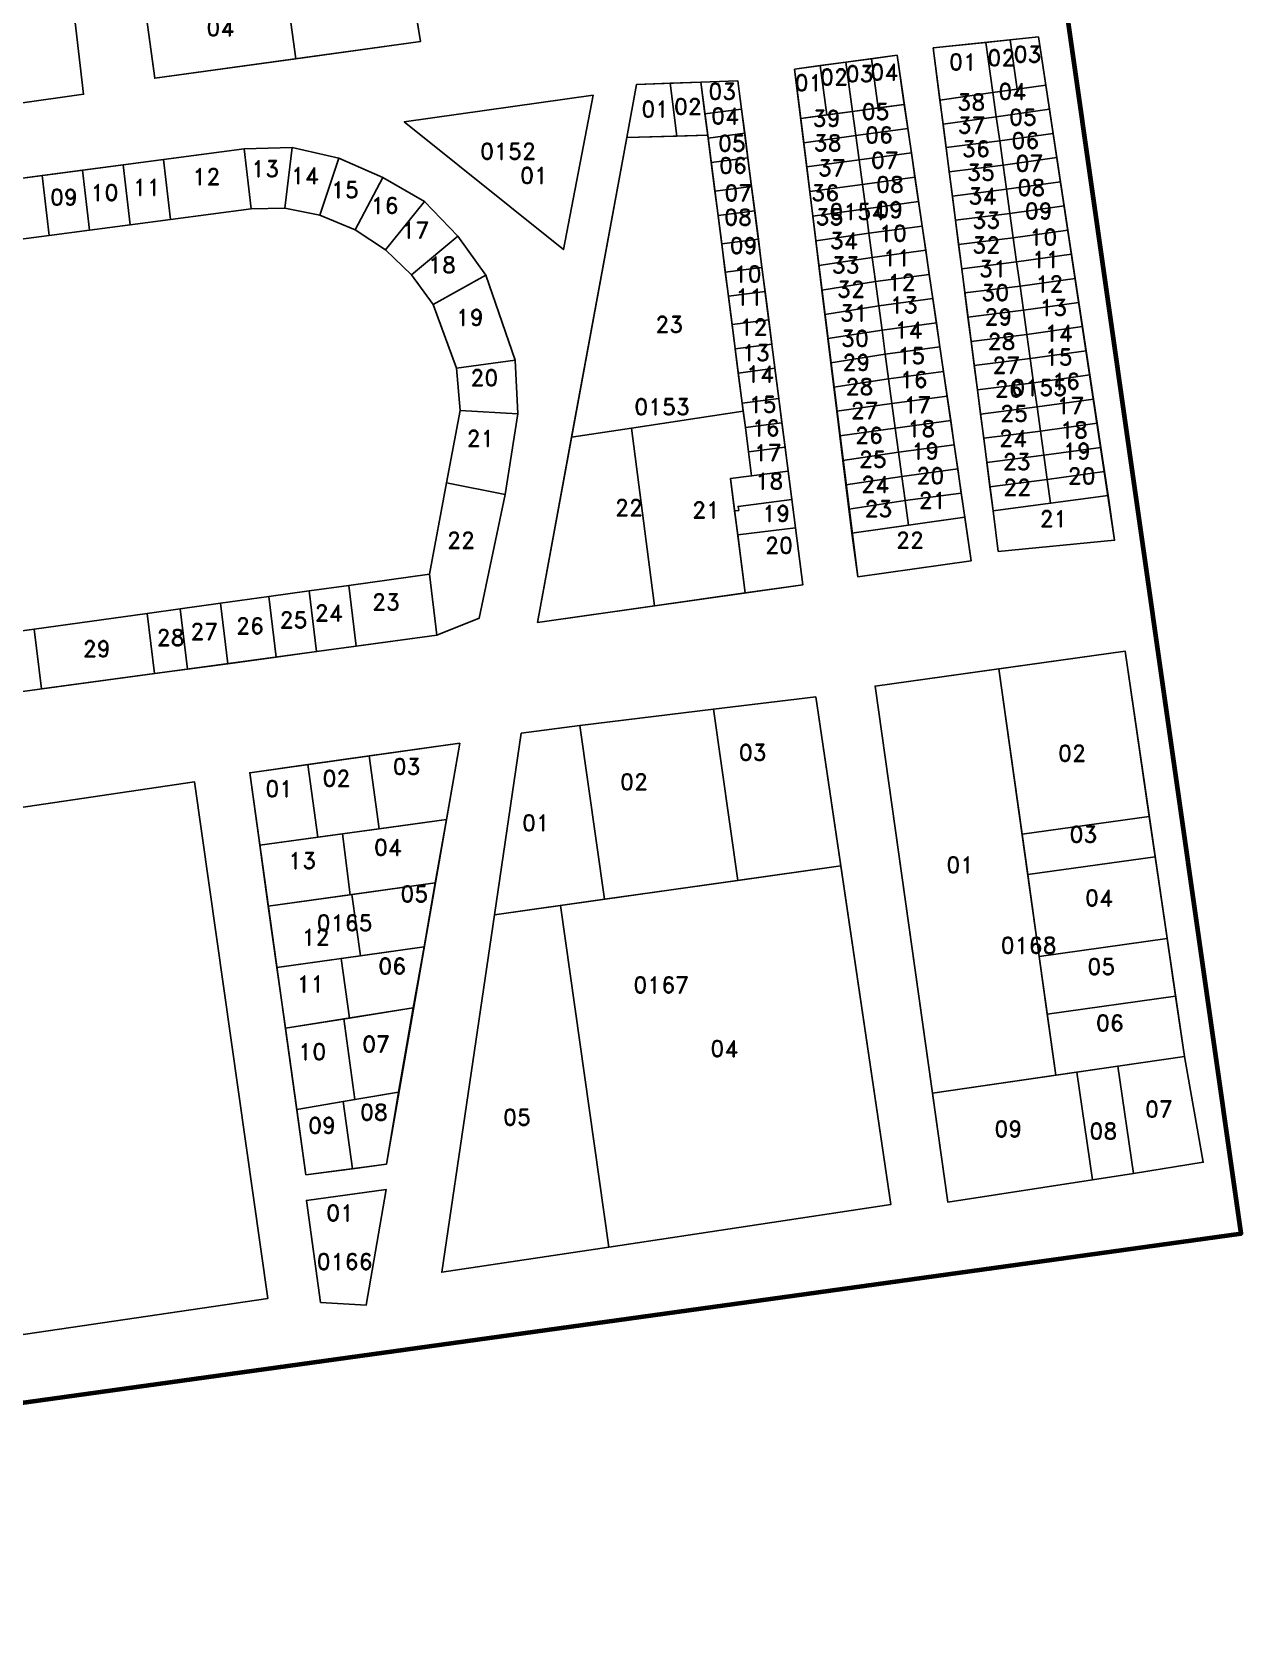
# Model space of a CAD drawing. Header units: inches. Extents: x 278406 to 279830, y 8664136 to 8666196.
# Drawn here: x 279532.6 to 279829.5, y 8665489.4 to 8665882.2 of the extents above; entities that cross this region are included whole.
import ezdxf
from ezdxf.enums import TextEntityAlignment as Align

# ---------------------------------------------------------------- set-up
doc = ezdxf.new("R2010")
doc.units = ezdxf.units.IN
doc.header["$MEASUREMENT"] = 0
for name, color, linetype in [('LOTE_PL', 4, 'Continuous'), ('LOTE_TXT', 7, 'ByLayer'), ('MZA_NRO', 1, 'Continuous'), ('SECTORES_PL', 7, 'ByLayer')]:
    doc.layers.add(name, color=color, linetype=linetype)
doc.layers.add('MZA_PL', color=7, linetype='Continuous', true_color=0xdc8a38)
doc.styles.add('LOTE_NRO', font='romand.shx')
doc.styles.add('MZA_NRO', font='romand.shx')

msp = doc.modelspace()

# ---------------------------------------------------------------- linework, layer by layer
at = {"layer": 'LOTE_PL'}
for points in [[(279396.93, 8666119.61), (279428.26, 8665850.33), (279545.24, 8665866.89), (279513.92, 8666136.17), (279396.93, 8666119.61)], [(279597.41, 8665875.64), (279595, 8665892.96), (279625.22, 8665897.15), (279628.02, 8665879.88), (279597.41, 8665875.64)], [(279597.41, 8665875.64), (279595, 8665892.96), (279560.36, 8665888.16), (279562.74, 8665870.84), (279597.41, 8665875.64)], [(279781.57, 8665869.14), (279779.77, 8665881.01), (279772.81, 8665880.27), (279774.51, 8665868.15), (279781.57, 8665869.14)], [(279766.84, 8665879.65), (279753.91, 8665878.28), (279755.57, 8665865.49), (279768.57, 8665867.32), (279766.84, 8665879.65)], [(279772.81, 8665880.27), (279766.84, 8665879.65), (279768.57, 8665867.32), (279774.51, 8665868.15), (279772.81, 8665880.27)], [(279719.88, 8665873.08), (279721.37, 8665860.97), (279727.81, 8665861.84), (279726.17, 8665873.93), (279719.88, 8665873.08)], [(279726.17, 8665873.93), (279727.81, 8665861.84), (279734.1, 8665862.69), (279732.47, 8665874.78), (279726.17, 8665873.93)], [(279738.76, 8665875.63), (279732.47, 8665874.78), (279734.1, 8665862.69), (279740.39, 8665863.53), (279738.76, 8665875.63)], [(279746.82, 8665864.4), (279740.39, 8665863.53), (279738.76, 8665875.63), (279745.05, 8665876.48), (279746.82, 8665864.4)], [(279689.28, 8665869.61), (279681.08, 8665869.33), (279678.65, 8665856.27), (279690.92, 8665856.64), (279689.28, 8665869.61)], [(279696.87, 8665869.88), (279689.28, 8665869.61), (279690.92, 8665856.64), (279698.53, 8665856.87), (279696.87, 8665869.88)], [(279705.97, 8665870.2), (279706.86, 8665863.26), (279697.86, 8665862.1), (279696.87, 8665869.88), (279705.97, 8665870.2)], [(279663.08, 8665828.74), (279624.03, 8665860.16), (279670.38, 8665866.64), (279663.08, 8665828.74)], [(279756.34, 8665859.54), (279769.41, 8665861.38), (279768.57, 8665867.32), (279755.57, 8665865.49), (279756.34, 8665859.54)], [(279782.47, 8665863.21), (279769.41, 8665861.38), (279768.57, 8665867.32), (279781.57, 8665869.14), (279782.47, 8665863.21)], [(279706.86, 8665863.26), (279707.63, 8665857.31), (279698.62, 8665856.15), (279697.86, 8665862.1), (279706.86, 8665863.26)], [(279722.11, 8665855.01), (279734.9, 8665856.74), (279734.1, 8665862.69), (279721.37, 8665860.97), (279722.11, 8665855.01)], [(279747.69, 8665858.47), (279734.9, 8665856.74), (279734.1, 8665862.69), (279746.82, 8665864.4), (279747.69, 8665858.47)], [(279757.08, 8665853.79), (279770.24, 8665855.44), (279769.41, 8665861.38), (279756.34, 8665859.54), (279757.08, 8665853.79)], [(279783.37, 8665857.28), (279770.24, 8665855.44), (279769.41, 8665861.38), (279782.47, 8665863.21), (279783.37, 8665857.28)], [(279748.56, 8665852.53), (279735.7, 8665850.79), (279734.9, 8665856.74), (279747.69, 8665858.47), (279748.56, 8665852.53)], [(279564.85, 8665850.84), (279566.58, 8665836.14), (279586.41, 8665838.75), (279584.68, 8665853.46), (279564.85, 8665850.84)], [(279584.68, 8665853.46), (279596.47, 8665853.83), (279594.7, 8665838.95), (279586.41, 8665838.75), (279584.68, 8665853.46)], [(279596.47, 8665853.83), (279607.97, 8665851.17), (279603.26, 8665837.2), (279594.7, 8665838.95), (279596.47, 8665853.83)], [(279678.65, 8665856.27), (279665.12, 8665782.7), (279679.84, 8665784.91), (279707.26, 8665789.04), (279698.53, 8665856.87), (279678.65, 8665856.27)], [(279708.4, 8665851.26), (279699.4, 8665850.1), (279698.62, 8665856.15), (279707.63, 8665857.31), (279708.4, 8665851.26)], [(279722.84, 8665849.06), (279735.7, 8665850.79), (279734.9, 8665856.74), (279722.11, 8665855.01), (279722.84, 8665849.06)], [(279757.85, 8665847.84), (279771.07, 8665849.49), (279770.24, 8665855.44), (279757.08, 8665853.79), (279757.85, 8665847.84)], [(279783.37, 8665857.28), (279784.27, 8665851.35), (279771.07, 8665849.49), (279770.24, 8665855.44), (279783.37, 8665857.28)], [(279545.02, 8665848.23), (279546.75, 8665833.53), (279556.67, 8665834.83), (279554.94, 8665849.54), (279545.02, 8665848.23)], [(279554.94, 8665849.54), (279556.67, 8665834.83), (279566.58, 8665836.14), (279564.85, 8665850.84), (279554.94, 8665849.54)], [(279607.97, 8665851.17), (279618.78, 8665846.44), (279611.98, 8665833.58), (279603.26, 8665837.2), (279607.97, 8665851.17)], [(279709.31, 8665844.21), (279700.31, 8665843.06), (279699.4, 8665850.1), (279708.4, 8665851.26), (279709.31, 8665844.21)], [(279723.59, 8665843.01), (279736.52, 8665844.77), (279735.7, 8665850.79), (279722.84, 8665849.06), (279723.59, 8665843.01)], [(279748.56, 8665852.53), (279735.7, 8665850.79), (279736.52, 8665844.77), (279749.44, 8665846.53), (279748.56, 8665852.53)], [(279784.27, 8665851.35), (279785.16, 8665845.41), (279771.91, 8665843.55), (279771.07, 8665849.49), (279784.27, 8665851.35)], [(279515.48, 8665844.33), (279517.21, 8665829.64), (279536.84, 8665832.22), (279535.11, 8665846.92), (279515.48, 8665844.33)], [(279535.11, 8665846.92), (279536.84, 8665832.22), (279546.75, 8665833.53), (279545.02, 8665848.23), (279535.11, 8665846.92)], [(279618.78, 8665846.44), (279629.01, 8665840.57), (279619.39, 8665828.72), (279611.98, 8665833.58), (279618.78, 8665846.44)], [(279750.32, 8665840.52), (279737.33, 8665838.74), (279736.52, 8665844.77), (279749.44, 8665846.53), (279750.32, 8665840.52)], [(279758.62, 8665841.89), (279771.91, 8665843.55), (279771.07, 8665849.49), (279757.85, 8665847.84), (279758.62, 8665841.89)], [(279710.08, 8665838.26), (279701.07, 8665837.11), (279700.31, 8665843.06), (279709.31, 8665844.21), (279710.08, 8665838.26)], [(279724.34, 8665836.95), (279737.33, 8665838.74), (279736.52, 8665844.77), (279723.59, 8665843.01), (279724.34, 8665836.95)], [(279759.39, 8665835.94), (279772.74, 8665837.61), (279771.91, 8665843.55), (279758.62, 8665841.89), (279759.39, 8665835.94)], [(279785.16, 8665845.41), (279786.06, 8665839.48), (279772.74, 8665837.61), (279771.91, 8665843.55), (279785.16, 8665845.41)], [(279629.01, 8665840.57), (279619.39, 8665828.72), (279625.82, 8665822.55), (279637.17, 8665832.04), (279629.01, 8665840.57)], [(279710.97, 8665831.32), (279701.97, 8665830.16), (279701.07, 8665837.11), (279710.08, 8665838.26), (279710.97, 8665831.32)], [(279725.08, 8665830.9), (279738.13, 8665832.76), (279737.33, 8665838.74), (279724.34, 8665836.95), (279725.08, 8665830.9)], [(279751.2, 8665834.52), (279738.14, 8665832.76), (279737.33, 8665838.74), (279750.32, 8665840.52), (279751.2, 8665834.52)], [(279786.06, 8665839.48), (279786.96, 8665833.55), (279773.57, 8665831.67), (279772.74, 8665837.61), (279786.06, 8665839.48)], [(279752.07, 8665828.58), (279738.94, 8665826.81), (279738.14, 8665832.76), (279751.2, 8665834.52), (279752.07, 8665828.58)], [(279760.15, 8665829.99), (279773.57, 8665831.67), (279772.74, 8665837.61), (279759.39, 8665835.94), (279760.15, 8665829.99)], [(279637.17, 8665832.04), (279625.82, 8665822.55), (279631.09, 8665815.25), (279644.03, 8665822.44), (279637.17, 8665832.04)], [(279711.86, 8665824.38), (279702.86, 8665823.22), (279701.97, 8665830.16), (279710.97, 8665831.32), (279711.86, 8665824.38)], [(279725.83, 8665824.84), (279738.94, 8665826.81), (279738.14, 8665832.76), (279725.08, 8665830.9), (279725.83, 8665824.84)], [(279760.92, 8665824.04), (279774.41, 8665825.73), (279773.57, 8665831.67), (279760.15, 8665829.99), (279760.92, 8665824.04)], [(279787.86, 8665827.62), (279774.41, 8665825.73), (279773.57, 8665831.67), (279786.96, 8665833.55), (279787.86, 8665827.62)], [(279726.58, 8665818.79), (279739.74, 8665820.87), (279738.94, 8665826.81), (279725.83, 8665824.84), (279726.58, 8665818.79)], [(279752.95, 8665822.65), (279739.74, 8665820.87), (279738.94, 8665826.81), (279752.07, 8665828.58), (279752.95, 8665822.65)], [(279788.76, 8665821.68), (279775.24, 8665819.79), (279774.41, 8665825.73), (279787.86, 8665827.62), (279788.76, 8665821.68)], [(279644.03, 8665822.44), (279631.09, 8665815.25), (279636.81, 8665799.65), (279651.22, 8665801.55), (279644.03, 8665822.44)], [(279712.63, 8665818.43), (279703.63, 8665817.27), (279702.86, 8665823.22), (279711.86, 8665824.38), (279712.63, 8665818.43)], [(279753.82, 8665816.71), (279740.54, 8665814.92), (279739.74, 8665820.87), (279752.95, 8665822.65), (279753.82, 8665816.71)], [(279761.69, 8665818.09), (279775.24, 8665819.79), (279774.41, 8665825.73), (279760.92, 8665824.04), (279761.69, 8665818.09)], [(279713.52, 8665811.48), (279704.52, 8665810.33), (279703.63, 8665817.27), (279712.63, 8665818.43), (279713.52, 8665811.48)], [(279727.31, 8665812.83), (279740.54, 8665814.92), (279739.74, 8665820.87), (279726.58, 8665818.79), (279727.31, 8665812.83)], [(279762.46, 8665812.13), (279776.08, 8665813.85), (279775.24, 8665819.79), (279761.69, 8665818.09), (279762.46, 8665812.13)], [(279789.66, 8665815.75), (279776.08, 8665813.85), (279775.24, 8665819.79), (279788.76, 8665821.68), (279789.66, 8665815.75)], [(279728.04, 8665806.88), (279741.35, 8665808.97), (279740.54, 8665814.92), (279727.31, 8665812.83), (279728.04, 8665806.88)], [(279754.69, 8665810.77), (279741.35, 8665808.97), (279740.54, 8665814.92), (279753.82, 8665816.71), (279754.69, 8665810.77)], [(279790.56, 8665809.82), (279776.91, 8665807.9), (279776.08, 8665813.85), (279789.66, 8665815.75), (279790.56, 8665809.82)], [(279714.29, 8665805.53), (279705.29, 8665804.37), (279704.52, 8665810.33), (279713.52, 8665811.48), (279714.29, 8665805.53)], [(279755.56, 8665804.84), (279742.15, 8665803.03), (279741.35, 8665808.97), (279754.69, 8665810.77), (279755.56, 8665804.84)], [(279763.23, 8665806.18), (279776.91, 8665807.9), (279776.08, 8665813.85), (279762.46, 8665812.13), (279763.23, 8665806.18)], [(279728.78, 8665800.92), (279742.15, 8665803.03), (279741.35, 8665808.97), (279728.04, 8665806.88), (279728.78, 8665800.92)], [(279764, 8665800.23), (279777.74, 8665801.96), (279776.91, 8665807.9), (279763.23, 8665806.18), (279764, 8665800.23)], [(279791.46, 8665803.89), (279777.74, 8665801.96), (279776.91, 8665807.9), (279790.56, 8665809.82), (279791.46, 8665803.89)], [(279715.06, 8665799.58), (279706.05, 8665798.42), (279705.29, 8665804.37), (279714.29, 8665805.53), (279715.06, 8665799.58)], [(279729.51, 8665794.97), (279742.96, 8665796.98), (279742.15, 8665803.03), (279728.78, 8665800.92), (279729.51, 8665794.97)], [(279756.44, 8665798.8), (279742.96, 8665796.98), (279742.15, 8665803.03), (279755.56, 8665804.84), (279756.44, 8665798.8)], [(279792.36, 8665797.96), (279778.58, 8665796.02), (279777.74, 8665801.96), (279791.46, 8665803.89), (279792.36, 8665797.96)], [(279651.22, 8665801.55), (279651.93, 8665788.36), (279637.72, 8665789.23), (279636.81, 8665799.65), (279651.22, 8665801.55)], [(279716.01, 8665792.14), (279707.01, 8665790.99), (279706.05, 8665798.42), (279715.06, 8665799.58), (279716.01, 8665792.14)], [(279757.33, 8665792.77), (279743.78, 8665790.94), (279742.96, 8665796.98), (279756.44, 8665798.8), (279757.33, 8665792.77)], [(279764.77, 8665794.28), (279778.58, 8665796.02), (279777.74, 8665801.96), (279764, 8665800.23), (279764.77, 8665794.28)], [(279730.25, 8665789.01), (279743.78, 8665790.94), (279742.96, 8665796.98), (279729.51, 8665794.97), (279730.25, 8665789.01)], [(279765.54, 8665788.33), (279779.41, 8665790.08), (279778.58, 8665796.02), (279764.77, 8665794.28), (279765.54, 8665788.33)], [(279793.26, 8665792.02), (279779.41, 8665790.08), (279778.58, 8665796.02), (279792.36, 8665797.96), (279793.26, 8665792.02)], [(279716.78, 8665786.19), (279707.78, 8665785.03), (279707.01, 8665790.99), (279716.01, 8665792.14), (279716.78, 8665786.19)], [(279730.99, 8665782.96), (279744.59, 8665784.89), (279743.78, 8665790.94), (279730.25, 8665789.01), (279730.99, 8665782.96)], [(279758.21, 8665786.73), (279744.59, 8665784.89), (279743.78, 8665790.94), (279757.33, 8665792.77), (279758.21, 8665786.73)], [(279794.16, 8665786.09), (279780.25, 8665784.14), (279779.41, 8665790.08), (279793.26, 8665792.02), (279794.16, 8665786.09)], [(279651.93, 8665788.36), (279648.82, 8665768.61), (279634.38, 8665771.47), (279637.72, 8665789.23), (279651.93, 8665788.36)], [(279685.46, 8665741.24), (279679.84, 8665784.91), (279707.26, 8665789.04), (279707.78, 8665785.03), (279708.54, 8665779.08), (279709.31, 8665773.13), (279704.13, 8665772.47), (279707.74, 8665744.41), (279685.46, 8665741.24)], [(279759.08, 8665780.8), (279745.4, 8665778.95), (279744.59, 8665784.89), (279758.21, 8665786.73), (279759.08, 8665780.8)], [(279766.31, 8665782.38), (279780.25, 8665784.14), (279779.41, 8665790.08), (279765.54, 8665788.33), (279766.31, 8665782.38)], [(279665.12, 8665782.7), (279656.75, 8665737.16), (279685.46, 8665741.24), (279679.84, 8665784.91), (279665.12, 8665782.7)], [(279717.54, 8665780.24), (279708.54, 8665779.08), (279707.78, 8665785.03), (279716.78, 8665786.19), (279717.54, 8665780.24)], [(279731.74, 8665776.91), (279745.4, 8665778.95), (279744.59, 8665784.89), (279730.99, 8665782.96), (279731.74, 8665776.91)], [(279767.07, 8665776.43), (279781.08, 8665778.2), (279780.25, 8665784.14), (279766.31, 8665782.38), (279767.07, 8665776.43)], [(279795.06, 8665780.16), (279781.08, 8665778.2), (279780.25, 8665784.14), (279794.16, 8665786.09), (279795.06, 8665780.16)], [(279718.31, 8665774.29), (279709.31, 8665773.13), (279708.54, 8665779.08), (279717.54, 8665780.24), (279718.31, 8665774.29)], [(279732.47, 8665770.95), (279746.2, 8665773), (279745.4, 8665778.95), (279731.74, 8665776.91), (279732.47, 8665770.95)], [(279759.95, 8665774.86), (279746.2, 8665773), (279745.4, 8665778.95), (279759.08, 8665780.8), (279759.95, 8665774.86)], [(279795.95, 8665774.23), (279781.91, 8665772.26), (279781.08, 8665778.2), (279795.06, 8665780.16), (279795.95, 8665774.23)], [(279767.84, 8665770.48), (279781.91, 8665772.26), (279781.08, 8665778.2), (279767.07, 8665776.43), (279767.84, 8665770.48)], [(279634.38, 8665771.47), (279630.19, 8665748.98), (279632, 8665733.98), (279642.41, 8665738.18), (279648.82, 8665768.61), (279634.38, 8665771.47)], [(279718.31, 8665774.29), (279704.13, 8665772.47), (279705.15, 8665764.54), (279706.14, 8665764.67), (279706.01, 8665765.65), (279719.2, 8665767.35), (279718.31, 8665774.29)], [(279733.21, 8665765), (279747, 8665767.06), (279746.2, 8665773), (279732.47, 8665770.95), (279733.21, 8665765)], [(279760.82, 8665768.92), (279747, 8665767.06), (279746.2, 8665773), (279759.95, 8665774.86), (279760.82, 8665768.92)], [(279768.61, 8665764.53), (279782.73, 8665766.41), (279781.91, 8665772.26), (279767.84, 8665770.48), (279768.61, 8665764.53)], [(279796.85, 8665768.29), (279782.73, 8665766.41), (279781.91, 8665772.26), (279795.95, 8665774.23), (279796.85, 8665768.29)], [(279719.2, 8665767.35), (279706.01, 8665765.65), (279706.14, 8665764.67), (279705.15, 8665764.54), (279705.9, 8665758.7), (279720.1, 8665760.41), (279719.2, 8665767.35)], [(279733.94, 8665759.04), (279747.82, 8665761.01), (279747, 8665767.06), (279733.21, 8665765), (279733.94, 8665759.04)], [(279761.69, 8665762.99), (279747.82, 8665761.01), (279747, 8665767.06), (279760.82, 8665768.92), (279761.69, 8665762.99)], [(279798.47, 8665757.32), (279796.85, 8665768.29), (279768.61, 8665764.53), (279769.89, 8665754.61), (279798.47, 8665757.32)], [(279721.9, 8665746.42), (279707.74, 8665744.41), (279705.9, 8665758.7), (279720.1, 8665760.41), (279721.9, 8665746.42)], [(279763.26, 8665752.3), (279735.44, 8665748.35), (279733.94, 8665759.04), (279761.69, 8665762.99), (279763.26, 8665752.3)], [(279610.37, 8665746.23), (279612.18, 8665731.29), (279632, 8665733.98), (279630.19, 8665748.98), (279610.37, 8665746.23)], [(279578.87, 8665741.87), (279580.67, 8665727.01), (279592.56, 8665728.63), (279590.76, 8665743.51), (279578.87, 8665741.87)], [(279590.76, 8665743.51), (279592.56, 8665728.63), (279602.47, 8665729.97), (279600.67, 8665744.89), (279590.76, 8665743.51)], [(279600.67, 8665744.89), (279602.47, 8665729.97), (279612.18, 8665731.29), (279610.37, 8665746.23), (279600.67, 8665744.89)], [(279560.85, 8665739.36), (279562.64, 8665724.57), (279570.76, 8665725.67), (279568.97, 8665740.49), (279560.85, 8665739.36)], [(279568.97, 8665740.49), (279570.76, 8665725.67), (279580.67, 8665727.01), (279578.87, 8665741.87), (279568.97, 8665740.49)], [(279533.11, 8665735.52), (279534.89, 8665720.8), (279562.64, 8665724.57), (279560.85, 8665739.36), (279533.11, 8665735.52)], [(279806.99, 8665689.48), (279775.74, 8665685.11), (279770.06, 8665725.73), (279801.06, 8665730.05), (279806.99, 8665689.48)], [(279770.06, 8665725.73), (279739.65, 8665721.49), (279753.74, 8665621.48), (279784.02, 8665625.9), (279770.06, 8665725.73)], [(279725.11, 8665718.86), (279699.99, 8665715.81), (279705.92, 8665673.75), (279731.22, 8665677.31), (279725.11, 8665718.86)], [(279699.99, 8665715.81), (279667.14, 8665711.81), (279673.15, 8665669.13), (279705.92, 8665673.75), (279699.99, 8665715.81)], [(279667.14, 8665711.81), (279652.76, 8665709.93), (279646.19, 8665665.33), (279673.15, 8665669.13), (279667.14, 8665711.81)], [(279615.37, 8665704.34), (279617.84, 8665686.46), (279602.79, 8665684.38), (279600.32, 8665702.23), (279615.37, 8665704.34)], [(279637.65, 8665707.46), (279615.37, 8665704.34), (279617.84, 8665686.46), (279634.37, 8665688.74), (279637.65, 8665707.46)], [(279600.32, 8665702.23), (279602.79, 8665684.38), (279588.55, 8665682.41), (279586.06, 8665700.23), (279600.32, 8665702.23)], [(279448.45, 8665679.65), (279572.51, 8665697.97), (279590.49, 8665571.04), (279466.42, 8665552.82), (279448.45, 8665679.65)], [(279634.37, 8665688.74), (279608.87, 8665685.22), (279610.74, 8665670.26), (279631.64, 8665673.18), (279634.37, 8665688.74)], [(279806.99, 8665689.48), (279775.74, 8665685.11), (279777.12, 8665675.21), (279808.44, 8665679.59), (279806.99, 8665689.48)], [(279608.87, 8665685.22), (279588.55, 8665682.41), (279590.63, 8665667.45), (279610.74, 8665670.26), (279608.87, 8665685.22)], [(279731.22, 8665677.31), (279743.47, 8665594.11), (279674.25, 8665583.68), (279662.42, 8665667.62), (279731.22, 8665677.31)], [(279811.37, 8665659.5), (279779.94, 8665655.1), (279777.12, 8665675.21), (279808.44, 8665679.59), (279811.37, 8665659.5)], [(279631.64, 8665673.18), (279611.13, 8665670.32), (279613.23, 8665655.25), (279628.87, 8665657.42), (279631.64, 8665673.18)], [(279590.63, 8665667.45), (279611.13, 8665670.32), (279613.23, 8665655.25), (279592.73, 8665652.4), (279590.63, 8665667.45)], [(279646.19, 8665665.33), (279633.21, 8665577.5), (279674.25, 8665583.68), (279662.42, 8665667.62), (279646.19, 8665665.33)], [(279628.87, 8665657.42), (279608.5, 8665654.59), (279610.53, 8665639.95), (279626.24, 8665642.45), (279628.87, 8665657.42)], [(279813.44, 8665645.35), (279781.92, 8665640.94), (279779.94, 8665655.1), (279811.37, 8665659.5), (279813.44, 8665645.35)], [(279592.73, 8665652.4), (279594.82, 8665637.44), (279610.53, 8665639.95), (279608.5, 8665654.59), (279592.73, 8665652.4)], [(279815.61, 8665630.51), (279784.02, 8665625.9), (279781.92, 8665640.94), (279813.44, 8665645.35), (279815.61, 8665630.51)], [(279626.24, 8665642.45), (279609.18, 8665639.73), (279611.88, 8665619.93), (279622.61, 8665621.77), (279626.24, 8665642.45)], [(279609.18, 8665639.73), (279594.82, 8665637.44), (279597.61, 8665617.49), (279611.88, 8665619.93), (279609.18, 8665639.73)], [(279803.14, 8665601.8), (279820.22, 8665604.51), (279815.61, 8665630.51), (279799.29, 8665628.13), (279803.14, 8665601.8)], [(279753.74, 8665621.48), (279757.48, 8665594.73), (279793.06, 8665600.21), (279789.2, 8665626.65), (279753.74, 8665621.48)], [(279793.06, 8665600.21), (279803.14, 8665601.8), (279799.29, 8665628.13), (279789.2, 8665626.65), (279793.06, 8665600.21)], [(279622.61, 8665621.77), (279619.68, 8665604.06), (279611.27, 8665602.95), (279609.03, 8665619.44), (279622.61, 8665621.77)], [(279597.61, 8665617.49), (279599.85, 8665601.44), (279611.27, 8665602.95), (279609.03, 8665619.44), (279597.61, 8665617.49)], [(279614.66, 8665569.45), (279619.59, 8665597.83), (279599.97, 8665595.17), (279603.47, 8665570.11), (279614.66, 8665569.45)]]:
    msp.add_lwpolyline(points, close=True, dxfattribs=at)
msp.add_lwpolyline([(279517.21, 8665829.64), (279536.84, 8665832.22), (279546.75, 8665833.53), (279556.67, 8665834.83), (279566.58, 8665836.14), (279586.41, 8665838.75), (279594.7, 8665838.95), (279603.26, 8665837.2), (279611.98, 8665833.58), (279619.39, 8665828.72), (279625.82, 8665822.55), (279631.09, 8665815.25), (279636.81, 8665799.65), (279637.72, 8665789.23), (279634.38, 8665771.47), (279630.19, 8665748.98), (279610.37, 8665746.23), (279600.67, 8665744.89), (279590.76, 8665743.51), (279578.87, 8665741.87), (279568.97, 8665740.49), (279560.85, 8665739.36), (279533.11, 8665735.52), (279519.92, 8665733.69)], dxfattribs=at)
at = {"layer": 'MZA_PL'}
for points in [[(279545.24, 8665866.89), (279428.26, 8665850.33), (279396.93, 8666119.61), (279513.92, 8666136.17), (279545.24, 8665866.89)], [(279613.68, 8665967.31), (279550.69, 8665958.52), (279562.74, 8665870.84), (279628.02, 8665879.88), (279613.68, 8665967.31)], [(279779.77, 8665881.01), (279753.91, 8665878.28), (279768.61, 8665764.53), (279769.89, 8665754.61), (279798.47, 8665757.32), (279779.77, 8665881.01)], [(279719.88, 8665873.08), (279745.05, 8665876.48), (279763.26, 8665752.3), (279735.44, 8665748.35), (279719.88, 8665873.08)], [(279681.08, 8665869.33), (279678.65, 8665856.27), (279656.75, 8665737.16), (279721.9, 8665746.42), (279720.1, 8665760.41), (279705.97, 8665870.2), (279681.08, 8665869.33)], [(279670.38, 8665866.64), (279663.08, 8665828.74), (279624.03, 8665860.16), (279670.38, 8665866.64)], [(279450.5, 8665820.57), (279442.85, 8665827.11), (279442.41, 8665834.68), (279584.68, 8665853.46), (279596.47, 8665853.83), (279607.97, 8665851.17), (279618.78, 8665846.44), (279629.01, 8665840.57), (279637.17, 8665832.04), (279644.03, 8665822.44), (279651.22, 8665801.55), (279651.93, 8665788.36), (279648.82, 8665768.61), (279642.41, 8665738.18), (279632, 8665733.98), (279457.28, 8665710.27), (279456.93, 8665719.18), (279459.3, 8665722.48), (279451.91, 8665732.02), (279442.32, 8665730.73), (279432.75, 8665810.8), (279443.31, 8665812.22), (279450.5, 8665820.57)], [(279739.65, 8665721.49), (279801.06, 8665730.05), (279815.61, 8665630.51), (279820.22, 8665604.51), (279803.14, 8665601.8), (279793.06, 8665600.21), (279757.48, 8665594.73)], [(279725.11, 8665718.86), (279699.99, 8665715.81), (279667.14, 8665711.81), (279652.76, 8665709.93), (279646.19, 8665665.33), (279633.21, 8665577.5), (279674.25, 8665583.68), (279743.47, 8665594.11), (279725.11, 8665718.86)], [(279637.65, 8665707.46), (279586.06, 8665700.23), (279599.85, 8665601.44), (279619.68, 8665604.06), (279637.65, 8665707.46)], [(279590.49, 8665571.04), (279572.51, 8665697.97), (279448.45, 8665679.65), (279466.42, 8665552.82), (279590.49, 8665571.04)], [(279619.59, 8665597.83), (279599.97, 8665595.17), (279603.47, 8665570.11), (279614.66, 8665569.45), (279619.59, 8665597.83)]]:
    msp.add_lwpolyline(points, close=True, dxfattribs=at)
at = {"layer": 'SECTORES_PL', "lineweight": 100}
msp.add_lwpolyline([(279127.56, 8665489.36), (279462.65, 8665536.05), (279829.51, 8665587), (279786.25, 8665890.74), (279766.68, 8666196.21), (279766.68, 8666196.21), (278536.45, 8666028.05)], dxfattribs=at)

# ---------------------------------------------------------------- texts
at = {"layer": 'LOTE_TXT', "style": 'LOTE_NRO'}
for s, p in [('04', (279578.84, 8665881.23)), ('02', (279770.67, 8665873.86)), ('03', (279777.08, 8665874.73)), ('02', (279729.56, 8665869.13)), ('03', (279735.83, 8665869.93)), ('04', (279741.9, 8665870.36)), ('01', (279761.24, 8665872.85)), ('03', (279702.11, 8665865.62)), ('01', (279723.32, 8665867.74)), ('04', (279773.32, 8665865.6)), ('01', (279685.65, 8665861.25)), ('02', (279693.66, 8665861.89)), ('38', (279763.27, 8665862.98)), ('04', (279702.79, 8665859.57)), ('39', (279727.75, 8665858.99)), ('05', (279739.75, 8665860.65)), ('05', (279775.94, 8665859.26)), ('06', (279740.58, 8665854.9)), ('37', (279763.38, 8665857.3)), ('06', (279776.53, 8665853.52)), ('05', (279704.47, 8665852.86)), ('38', (279727.99, 8665852.95)), ('36', (279764.4, 8665851.5)), ('13', (279589.88, 8665846.59)), ('06', (279704.72, 8665847.4)), ('37', (279729.03, 8665846.8)), ('07', (279742.04, 8665848.68)), ('35', (279765.68, 8665845.7)), ('07', (279777.56, 8665847.94)), ('11', (279560.8, 8665842.07)), ('12', (279575.43, 8665844.67)), ('14', (279599.61, 8665844.91)), ('01', (279655.9, 8665844.96)), ('08', (279743.29, 8665842.73)), ('08', (279778.04, 8665841.98)), ('09', (279540.42, 8665839.62)), ('10', (279550.4, 8665840.76)), ('15', (279609.45, 8665841.47)), ('07', (279706.08, 8665840.67)), ('36', (279727.39, 8665840.68)), ('34', (279766.01, 8665839.88)), ('16', (279619.2, 8665837.58)), ('08', (279706, 8665834.69)), ('35', (279728.45, 8665834.76)), ('09', (279743.11, 8665836.52)), ('33', (279766.99, 8665833.95)), ('09', (279779.84, 8665836.25)), ('17', (279626.78, 8665831.52)), ('10', (279744.03, 8665830.75)), ('10', (279780.94, 8665829.82)), ('09', (279707.34, 8665827.72)), ('34', (279731.96, 8665828.96)), ('32', (279766.94, 8665827.85)), ('18', (279633.28, 8665823)), ('33', (279732.45, 8665822.93)), ('11', (279744.98, 8665824.72)), ('31', (279768.61, 8665822.05)), ('11', (279781.57, 8665824.33)), ('10', (279708.36, 8665820.74)), ('12', (279746.13, 8665818.7)), ('12', (279782.46, 8665818.31)), ('11', (279708.77, 8665815.12)), ('32', (279733.71, 8665817.01)), ('30', (279769.15, 8665816.17)), ('31', (279734.47, 8665811.16)), ('13', (279746.71, 8665813.14)), ('29', (279769.92, 8665810.2)), ('13', (279783.43, 8665812.52)), ('19', (279640.12, 8665810.08)), ('23', (279689.09, 8665808.36)), ('12', (279709.79, 8665807.7)), ('14', (279747.86, 8665807.01)), ('30', (279734.73, 8665804.91)), ('28', (279770.69, 8665804.17)), ('14', (279784.72, 8665806.22)), ('13', (279710.38, 8665801.4)), ('29', (279735.06, 8665799.01)), ('15', (279748.54, 8665800.69)), ('15', (279784.76, 8665800.33)), ('20', (279643.68, 8665795.26)), ('14', (279711.39, 8665796.19)), ('16', (279749.15, 8665794.81)), ('27', (279771.88, 8665798.32)), ('28', (279735.81, 8665793.06)), ('26', (279772.46, 8665792.47)), ('16', (279786.53, 8665794.39)), ('15', (279712.04, 8665788.71)), ('27', (279737.08, 8665787.18)), ('17', (279750.05, 8665788.6)), ('17', (279787.64, 8665788.41)), ('16', (279712.8, 8665782.91)), ('18', (279750.98, 8665782.77)), ('25', (279773.79, 8665786.47)), ('21', (279642.76, 8665780.36)), ('26', (279738.13, 8665781.1)), ('24', (279773.52, 8665780.37)), ('18', (279788.49, 8665782.43)), ('17', (279713.3, 8665776.85)), ('25', (279739.09, 8665775.22)), ('19', (279751.97, 8665777.24)), ('19', (279789.21, 8665777.24)), ('20', (279753.2, 8665771.19)), ('23', (279774.45, 8665774.64)), ('20', (279790.36, 8665771.12)), ('18', (279713.68, 8665769.87)), ('24', (279739.66, 8665769.05)), ('22', (279774.54, 8665768.33)), ('22', (279679.19, 8665763.34)), ('23', (279740.48, 8665763.06)), ('21', (279753.76, 8665765.11)), ('21', (279698.15, 8665762.78)), ('19', (279715.36, 8665761.92)), ('21', (279783.49, 8665760.61)), ('22', (279637.97, 8665755.33)), ('22', (279748.24, 8665755.35)), ('20', (279716.07, 8665754.09)), ('23', (279619.54, 8665740.17)), ('25', (279596.82, 8665735.77)), ('24', (279605.48, 8665737.48)), ('27', (279574.9, 8665732.91)), ('26', (279586.12, 8665734.29)), ('29', (279548.51, 8665728.67)), ('28', (279566.62, 8665731.42)), ('03', (279709.61, 8665703.22)), ('02', (279788.01, 8665703)), ('02', (279607.37, 8665696.84)), ('03', (279624.61, 8665699.75)), ('01', (279593.31, 8665694.31)), ('02', (279680.45, 8665695.99)), ('01', (279656.34, 8665685.91)), ('03', (279790.82, 8665683.09)), ('13', (279598.96, 8665676.64)), ('04', (279619.98, 8665679.89)), ('01', (279760.57, 8665675.6)), ('05', (279626.5, 8665668.45)), ('04', (279794.63, 8665667.47)), ('12', (279602.26, 8665657.82)), ('06', (279621.05, 8665650.71)), ('05', (279795.2, 8665650.6)), ('11', (279601.02, 8665646.35)), ('06', (279797.3, 8665636.73)), ('10', (279601.41, 8665629.69)), ('07', (279617.11, 8665631.55)), ('04', (279702.6, 8665630.46)), ('08', (279616.55, 8665614.81)), ('07', (279809.38, 8665615.58)), ('09', (279603.84, 8665611.58)), ('05', (279651.72, 8665613.58)), ('09', (279772.37, 8665610.71)), ('08', (279795.72, 8665610.19)), ('01', (279608.27, 8665590.09))]:
    msp.add_text(s, height=4, dxfattribs=at).set_placement(p, align=Align.CENTER)
at = {"layer": 'MZA_NRO', "style": 'MZA_NRO'}
for s, p in [('0152', (279649.51, 8665852.89)), ('0154', (279735.29, 8665838.1)), ('0155', (279779.95, 8665794.84)), ('0153', (279687.35, 8665790.12)), ('0165', (279609.39, 8665663.35)), ('0168', (279777.37, 8665657.81)), ('0167', (279687.13, 8665648.09)), ('0166', (279609.39, 8665580.12))]:
    msp.add_text(s, height=4, dxfattribs=at).set_placement(p, align=Align.MIDDLE_CENTER)

doc.saveas('drawing.dxf')
